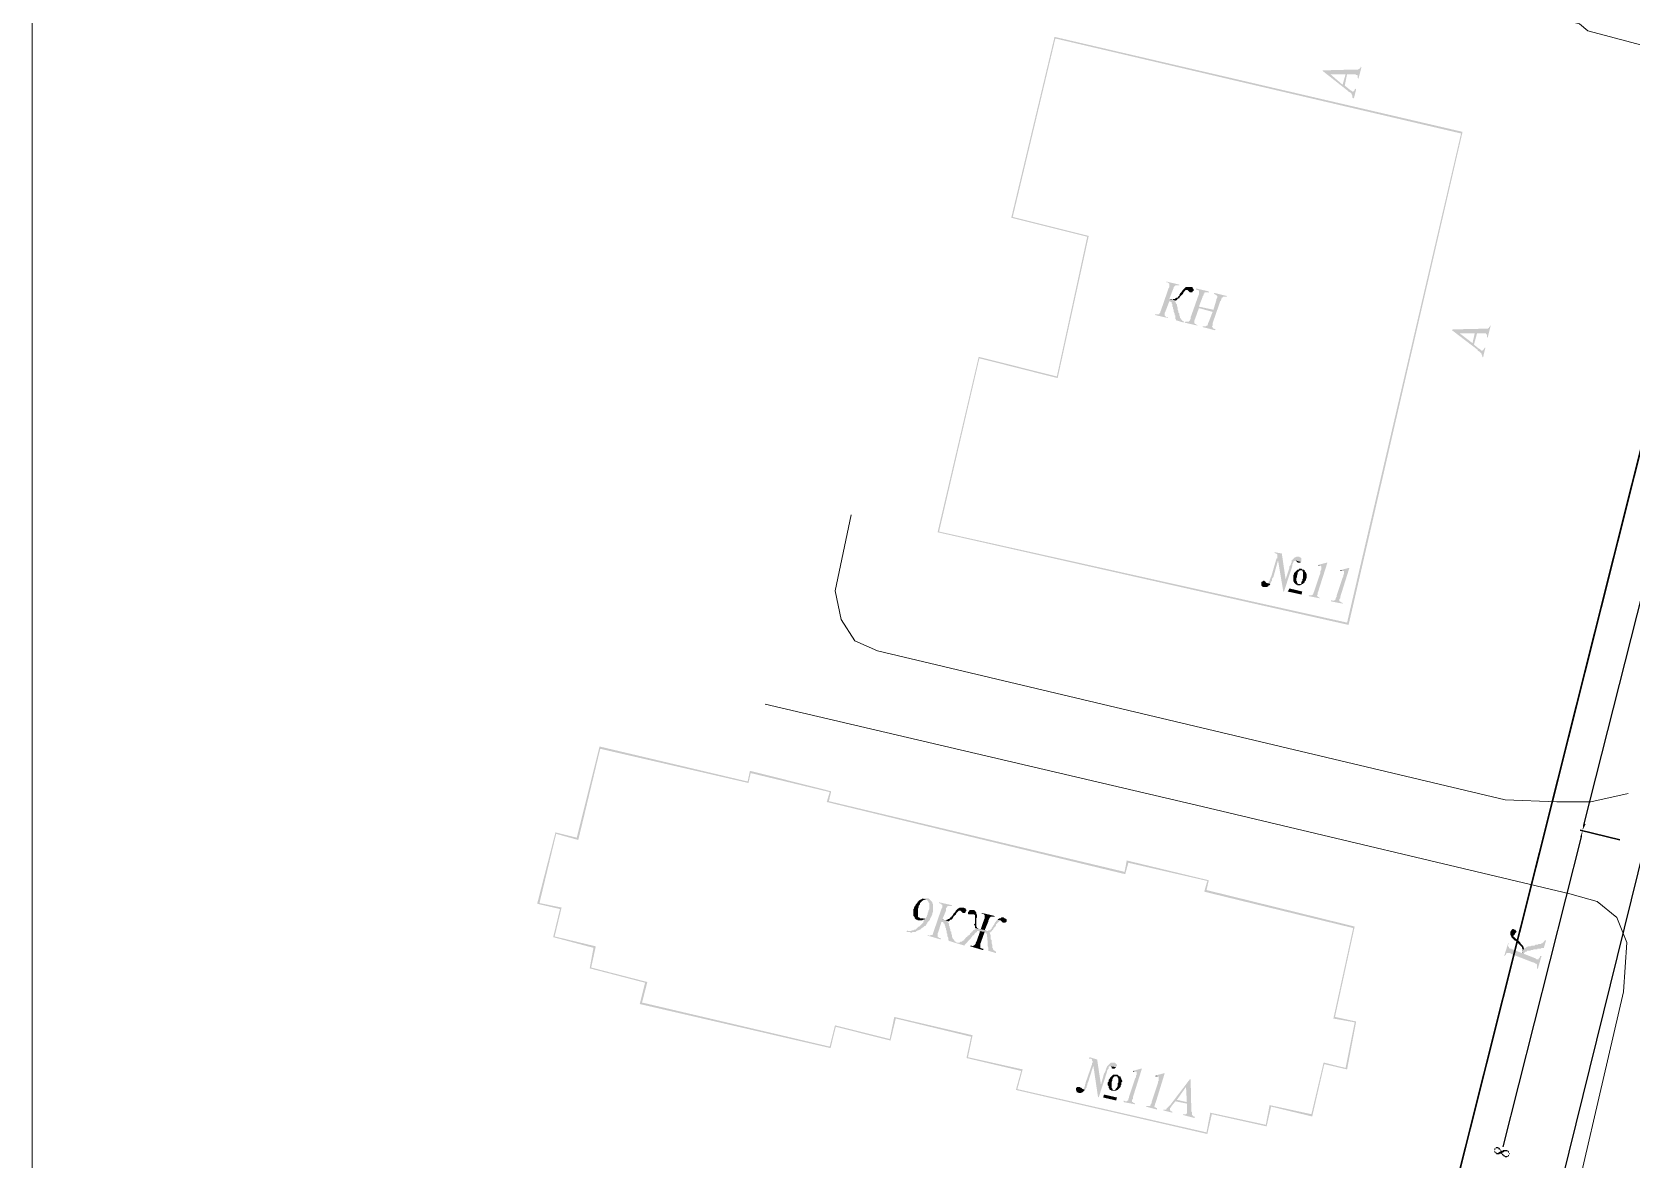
# Model space of a CAD drawing. Extents: x 243 to 885, y -99 to 1005.
# Drawn here: x 256.9 to 374.8, y 225 to 308 of the extents above; entities that cross this region are included whole.
import ezdxf

# ---------------------------------------------------------------- set-up
doc = ezdxf.new("R2010")
doc.units = 0
doc.header["$MEASUREMENT"] = 0
for name, color, linetype in [('DLXSCENE', 7, 'Continuous'), ('PDF _Геометрия', 7, 'Continuous'), ('PDF _Сплошная заливка', 7, 'Continuous')]:
    doc.layers.add(name, color=color, linetype=linetype)

# ---------------------------------------------------------------- blocks, each defined once
blk = doc.blocks.new('*U46')
blk.add_line((177.33, 706.22), (0, 0))

msp = doc.modelspace()

# ---------------------------------------------------------------- hatches: boundary and pattern name
at = {"layer": 'PDF _Сплошная заливка', "linetype": 'ByBlock', "transparency": 33554559}
h = msp.add_hatch(color=256, dxfattribs=at)
h.paths.add_polyline_path([(334.75, 293.02), (329.15, 294.42), (332.29, 307.57), (362.19, 300.57), (353.79, 264.52), (323.72, 271.23), (326.69, 284), (332.46, 282.54)])
h.paths.add_polyline_path([(329.04, 294.36), (334.64, 292.96), (332.4, 282.66), (326.64, 284.11), (323.61, 271.18), (353.9, 264.35), (362.3, 300.69), (332.23, 307.69)], flags=0)
for points in [[(352, 305.22), (352.56, 304.94), (353.68, 304.94), (353.46, 304.16), (353.79, 304.94), (354.18, 304.94), (354.24, 304.94), (354.35, 304.94), (354.41, 304.94), (354.46, 304.89), (354.52, 304.89), (354.57, 304.83), (354.57, 304.77), (354.57, 304.72), (354.57, 304.66), (354.63, 304.61), (354.85, 305.45), (354.8, 305.5), (354.8, 305.45), (354.74, 305.39), (354.69, 305.33), (354.63, 305.33), (354.63, 305.28), (354.57, 305.28), (354.46, 305.28), (354.41, 305.28), (354.29, 305.28)], [(352, 305.22), (352, 305.17), (353.85, 303.71), (353.9, 303.65), (354.01, 303.6), (354.07, 303.54), (354.13, 303.49), (354.13, 303.43), (354.18, 303.37), (354.18, 303.32), (354.18, 303.26), (354.18, 303.21), (354.29, 303.15), (354.46, 303.82), (354.41, 303.88), (354.35, 303.82), (354.35, 303.77), (354.29, 303.71), (354.24, 303.65), (354.18, 303.65), (354.13, 303.71), (354.01, 303.77), (353.96, 303.82), (353.62, 304.1), (353.79, 304.94), (353.46, 304.16), (352.56, 304.94)], [(341.42, 289.43), (340.47, 289.66), (340.47, 289.6), (340.58, 289.6), (340.63, 289.54), (340.69, 289.49), (340.69, 289.43), (340.69, 289.32), (340.69, 289.26), (340.63, 289.15), (340.07, 287.53), (340.02, 287.42), (340.02, 287.36), (339.96, 287.3), (339.96, 287.25), (339.91, 287.25), (339.79, 287.25), (339.74, 287.25), (339.63, 287.25), (339.63, 287.19), (340.58, 286.97), (340.58, 287.02), (340.47, 287.02), (340.41, 287.08), (340.35, 287.14), (340.35, 287.19), (340.35, 287.3), (340.35, 287.36), (340.41, 287.47), (340.69, 288.2), (341.14, 288.14), (341.14, 288.2), (341.08, 288.2), (341.08, 288.26), (341.14, 288.26), (340.69, 288.37), (340.97, 289.1), (341.02, 289.21), (341.02, 289.26), (341.08, 289.32), (341.14, 289.38), (341.19, 289.38), (341.25, 289.38), (341.3, 289.38), (341.42, 289.38)], [(341.81, 289.15), (341.75, 289.1), (341.7, 289.04), (341.64, 288.98), (341.58, 288.87), (341.53, 288.82), (341.47, 288.76), (341.42, 288.65), (341.42, 288.59), (341.36, 288.59), (341.36, 288.54), (341.3, 288.48), (341.25, 288.48), (341.14, 288.42), (341.08, 288.37), (341.02, 288.37), (340.97, 288.37), (340.91, 288.31), (340.86, 288.37), (340.8, 288.37), (340.69, 288.37), (341.14, 288.26), (341.19, 288.26), (341.25, 288.31), (341.3, 288.37), (341.36, 288.42), (341.42, 288.42), (341.47, 288.54), (341.53, 288.59), (341.58, 288.65), (341.64, 288.7), (341.7, 288.76), (341.75, 288.87), (341.81, 288.93), (341.86, 288.98), (341.86, 289.04), (341.92, 289.04), (341.98, 289.04)], [(342.26, 289.26), (342.03, 289.26), (341.92, 289.26), (341.86, 289.21), (341.81, 289.15), (341.98, 289.04), (342.03, 289.04), (342.09, 288.98), (342.14, 288.93), (342.2, 288.87), (342.26, 288.87), (342.31, 288.87), (342.37, 288.87), (342.42, 288.93), (342.48, 288.98), (342.48, 289.04), (342.48, 289.1), (342.42, 289.15), (342.42, 289.21), (342.37, 289.26)], [(343.6, 288.93), (342.65, 289.15), (342.65, 289.1), (342.7, 289.04), (342.76, 289.04), (342.82, 289.04), (342.87, 288.98), (342.87, 288.93), (342.87, 288.87), (342.87, 288.82), (342.87, 288.7), (342.82, 288.59), (342.26, 287.02), (342.26, 286.91), (342.2, 286.8), (342.2, 286.74), (342.14, 286.74), (342.14, 286.69), (342.03, 286.69), (341.98, 286.69), (341.92, 286.69), (341.86, 286.69), (341.81, 286.63), (342.76, 286.41), (342.76, 286.46), (342.7, 286.46), (342.65, 286.52), (342.59, 286.52), (342.54, 286.58), (342.54, 286.69), (342.54, 286.74), (342.54, 286.8), (342.59, 286.91), (342.87, 287.7), (343.88, 287.42), (342.87, 287.81), (343.15, 288.54), (343.15, 288.59), (343.21, 288.65), (343.21, 288.76), (343.26, 288.76), (343.26, 288.82), (343.32, 288.87), (343.38, 288.87), (343.43, 288.87), (343.49, 288.87), (343.6, 288.82)], [(341.14, 288.14), (340.69, 288.2), (340.75, 288.2), (340.8, 288.14), (340.86, 288.14), (340.86, 288.09), (340.86, 288.03), (340.91, 287.98), (340.91, 287.92), (340.91, 287.81), (340.97, 287.75), (340.97, 287.64), (341.02, 287.53), (341.02, 287.47), (341.02, 287.42), (341.08, 287.3), (341.08, 287.19), (341.14, 287.14), (341.14, 287.08), (341.14, 286.97), (341.14, 286.91), (341.19, 286.86), (341.19, 286.8), (341.75, 286.63), (341.75, 286.74), (341.64, 286.74), (341.64, 286.8), (341.58, 286.86), (341.53, 286.91), (341.53, 286.97), (341.47, 286.97), (341.47, 287.02), (341.47, 287.08), (341.42, 287.19), (341.42, 287.25), (341.42, 287.3), (341.36, 287.36), (341.36, 287.47), (341.3, 287.58), (341.3, 287.64), (341.3, 287.75), (341.25, 287.86), (341.25, 287.98), (341.19, 288.03), (341.19, 288.09)], [(344.94, 288.59), (343.99, 288.82), (343.99, 288.76), (344.05, 288.7), (344.1, 288.7), (344.16, 288.65), (344.22, 288.59), (344.22, 288.54), (344.22, 288.48), (344.16, 288.37), (344.16, 288.31), (343.94, 287.58), (342.87, 287.81), (343.88, 287.42), (343.6, 286.69), (343.54, 286.58), (343.54, 286.52), (343.49, 286.41), (343.43, 286.41), (343.38, 286.35), (343.32, 286.35), (343.26, 286.35), (343.15, 286.35), (343.15, 286.3), (344.05, 286.07), (344.1, 286.13), (343.99, 286.18), (343.94, 286.18), (343.88, 286.24), (343.88, 286.3), (343.82, 286.35), (343.88, 286.41), (343.88, 286.52), (343.88, 286.58), (344.44, 288.2), (344.5, 288.26), (344.5, 288.31), (344.55, 288.42), (344.55, 288.48), (344.61, 288.48), (344.66, 288.54), (344.78, 288.54), (344.83, 288.54), (344.89, 288.54)], [(361.57, 286.13), (361.52, 286.07), (363.42, 284.62), (363.42, 284.56), (363.53, 284.5), (363.59, 284.45), (363.65, 284.39), (363.7, 284.34), (363.7, 284.28), (363.76, 284.17), (363.76, 284.11), (363.81, 284.06), (363.98, 284.78), (363.93, 284.78), (363.87, 284.67), (363.81, 284.62), (363.76, 284.56), (363.7, 284.56), (363.65, 284.62), (363.59, 284.67), (363.48, 284.73), (363.14, 285.01), (363.37, 285.85), (363.03, 285.12), (362.08, 285.85)], [(361.57, 286.13), (362.08, 285.85), (363.2, 285.85), (363.03, 285.12), (363.37, 285.85), (363.76, 285.85), (363.81, 285.85), (363.87, 285.85), (363.98, 285.85), (364.04, 285.85), (364.04, 285.79), (364.09, 285.74), (364.09, 285.68), (364.09, 285.62), (364.09, 285.57), (364.15, 285.51), (364.37, 286.41), (364.32, 286.41), (364.32, 286.35), (364.26, 286.3), (364.26, 286.24), (364.21, 286.24), (364.15, 286.18), (364.09, 286.18), (364.04, 286.18), (363.93, 286.18), (363.81, 286.18)], [(348.58, 269.22), (348.19, 267.88), (348.14, 267.82), (348.14, 267.76), (348.08, 267.65), (348.08, 267.6), (348.02, 267.54), (348.02, 267.48), (347.97, 267.43), (347.91, 267.43), (348.14, 267.37), (348.14, 267.43), (348.19, 267.48), (348.19, 267.54), (348.25, 267.6), (348.25, 267.71), (348.3, 267.82), (348.36, 267.88), (348.7, 269.11)], [(348.98, 269.61), (348.42, 269.72), (348.42, 269.67), (348.47, 269.67), (348.53, 269.61), (348.58, 269.61), (348.64, 269.55), (348.64, 269.5), (348.64, 269.44), (348.64, 269.39), (348.64, 269.27), (348.58, 269.22), (348.7, 269.11), (349.09, 266.81), (349.26, 267.71)], [(350.26, 269.39), (350.1, 269.39), (349.98, 269.33), (349.93, 269.33), (349.87, 269.27), (349.82, 269.22), (349.76, 269.16), (349.7, 269.11), (349.7, 269.05), (349.7, 268.94), (349.65, 268.88), (349.65, 268.83), (349.59, 268.71), (349.54, 268.66), (349.54, 268.55), (349.26, 267.71), (349.09, 266.81), (349.14, 266.81), (349.76, 268.71), (349.76, 268.77), (349.76, 268.83), (349.82, 268.94), (349.82, 268.99), (349.87, 269.05), (349.93, 269.05), (349.98, 269.11), (350.38, 268.99), (350.43, 269.05), (350.43, 269.11), (350.43, 269.16), (350.43, 269.27), (350.38, 269.27), (350.38, 269.33), (350.32, 269.33)], [(350.38, 268.99), (349.98, 269.11), (350.04, 269.05), (350.1, 268.99), (350.15, 268.94), (350.21, 268.94), (350.26, 268.94), (350.32, 268.94)], [(352.34, 268.94), (352.28, 268.94), (351.66, 268.77), (351.83, 268.71), (351.89, 268.66), (351.89, 268.55), (351.89, 268.49), (351.89, 268.43), (351.83, 268.32), (351.83, 268.21), (351.38, 266.87), (351.33, 266.76), (351.33, 266.7), (351.27, 266.64), (351.27, 266.59), (351.16, 266.53), (351.05, 266.53), (350.99, 266.53), (350.94, 266.48), (351.78, 266.31), (351.78, 266.36), (351.72, 266.36), (351.66, 266.42), (351.61, 266.42), (351.61, 266.48), (351.55, 266.53), (351.61, 266.59), (351.61, 266.7), (351.66, 266.81)], [(350.21, 268.43), (350.15, 268.43), (350.1, 268.38), (350.04, 268.32), (349.98, 268.27), (349.93, 268.21), (349.87, 268.16), (349.87, 268.1), (349.82, 267.99), (349.82, 267.88), (349.82, 267.82), (349.82, 267.76), (349.82, 267.65), (349.82, 267.6), (349.82, 267.54), (349.87, 267.54), (349.87, 267.48), (349.93, 267.43), (350.21, 267.37), (350.15, 267.37), (350.15, 267.43), (350.1, 267.48), (350.1, 267.54), (350.04, 267.6), (350.04, 267.65), (350.04, 267.71), (350.04, 267.76), (350.1, 267.88), (350.1, 267.93), (350.1, 267.99), (350.15, 268.1), (350.15, 268.16), (350.15, 268.21), (350.21, 268.27), (350.26, 268.32), (350.32, 268.38), (350.38, 268.38), (350.43, 268.38)], [(350.49, 268.43), (350.43, 268.49), (350.26, 268.49), (350.21, 268.43), (350.43, 268.38), (350.49, 268.38), (350.49, 268.32), (350.54, 268.27), (350.54, 268.16), (350.54, 268.1), (350.54, 267.99), (350.54, 267.93), (350.54, 267.82), (350.54, 267.76), (350.49, 267.71), (350.49, 267.6), (350.43, 267.54), (350.43, 267.43), (350.38, 267.37), (350.32, 267.37), (350.26, 267.37), (350.21, 267.37), (349.93, 267.43), (349.98, 267.37), (350.04, 267.32), (350.1, 267.32), (350.15, 267.26), (350.21, 267.26), (350.26, 267.26), (350.32, 267.26), (350.38, 267.32), (350.43, 267.32), (350.49, 267.37), (350.54, 267.37), (350.6, 267.43), (350.66, 267.48), (350.66, 267.54), (350.71, 267.6), (350.77, 267.65), (350.77, 267.76), (350.82, 267.82), (350.82, 267.88), (350.82, 267.99), (350.82, 268.04), (350.82, 268.1), (350.77, 268.16), (350.77, 268.21), (350.71, 268.27), (350.66, 268.32), (350.66, 268.38), (350.6, 268.43), (350.54, 268.43)], [(353.96, 268.55), (353.9, 268.55), (353.29, 268.38), (353.46, 268.32), (353.51, 268.32), (353.57, 268.32), (353.57, 268.27), (353.57, 268.21), (353.57, 268.16), (353.57, 268.1), (353.51, 268.04), (353.51, 267.93), (353.46, 267.82), (353.01, 266.48), (353.01, 266.42), (352.95, 266.31), (352.95, 266.25), (352.95, 266.2), (352.9, 266.2), (352.84, 266.14), (352.78, 266.14), (352.73, 266.14), (352.62, 266.2), (352.62, 266.08), (353.46, 265.92), (353.46, 265.97), (353.34, 266.03), (353.29, 266.03), (353.29, 266.08), (353.23, 266.08), (353.23, 266.14), (353.23, 266.2), (353.23, 266.25), (353.29, 266.31), (353.29, 266.42)], [(353.29, 268.38), (353.29, 268.32), (353.46, 268.32)], [(347.69, 267.6), (347.63, 267.6), (347.52, 267.54), (347.46, 267.48), (347.46, 267.43), (347.46, 267.32), (347.46, 267.26), (347.52, 267.2), (347.58, 267.15), (347.63, 267.15), (347.69, 267.15), (347.74, 267.15), (347.8, 267.15), (347.91, 267.15), (347.97, 267.2), (348.02, 267.26), (348.08, 267.26), (348.14, 267.37), (347.91, 267.43), (347.86, 267.43), (347.8, 267.48), (347.8, 267.54), (347.74, 267.54)], [(350.49, 266.81), (349.54, 267.04), (349.42, 266.81), (350.43, 266.59)], [(322.88, 244.19), (322.49, 244.19), (322.77, 244.08), (322.83, 244.08), (322.88, 244.02), (322.94, 243.97), (322.94, 243.91), (323, 243.85), (323, 243.8), (323, 243.74), (323, 243.63), (323, 243.57), (323, 243.46), (323, 243.41), (322.94, 243.29), (322.94, 243.24), (322.94, 243.18), (322.88, 243.13), (322.88, 243.01), (322.83, 242.96), (322.83, 242.9), (322.77, 242.79), (322.72, 242.73), (322.6, 242.73), (322.55, 242.73), (322.49, 242.73), (322.72, 242.68), (322.66, 242.62), (322.6, 242.57), (322.55, 242.45), (322.55, 242.4), (322.49, 242.34), (322.44, 242.29), (322.38, 242.23), (322.32, 242.17), (322.27, 242.12), (322.21, 242.12), (322.16, 242.06), (322.1, 242.01), (322.04, 241.95), (321.99, 241.89), (321.88, 241.89), (321.82, 241.84), (321.76, 241.84), (321.71, 241.84), (321.65, 241.78), (321.54, 241.78), (321.48, 241.78), (321.43, 241.78), (321.37, 241.84), (321.32, 241.73), (321.43, 241.73), (321.48, 241.73), (321.54, 241.73), (321.65, 241.67), (321.71, 241.67), (321.76, 241.73), (321.82, 241.73), (321.93, 241.73), (321.99, 241.73), (322.04, 241.78), (322.16, 241.84), (322.21, 241.84), (322.27, 241.89), (322.32, 241.89), (322.38, 241.95), (322.44, 242.01), (322.55, 242.06), (322.6, 242.12), (322.66, 242.17), (322.72, 242.17), (322.77, 242.23), (322.77, 242.29), (322.83, 242.34), (322.88, 242.45), (322.94, 242.51), (323, 242.57), (323.05, 242.62), (323.05, 242.68), (323.11, 242.79), (323.16, 242.85), (323.16, 242.9), (323.22, 243.01), (323.22, 243.13), (323.28, 243.18), (323.28, 243.24), (323.28, 243.35), (323.28, 243.41), (323.28, 243.46), (323.28, 243.57), (323.28, 243.63), (323.28, 243.69), (323.28, 243.74), (323.22, 243.85), (323.22, 243.91), (323.16, 243.97), (323.11, 244.02), (323.05, 244.08), (323.05, 244.13), (323, 244.13), (322.94, 244.19)], [(322.49, 244.19), (322.44, 244.13), (322.38, 244.13), (322.32, 244.08), (322.21, 244.02), (322.21, 243.97), (322.16, 243.97), (322.1, 243.85), (322.04, 243.8), (321.99, 243.74), (321.99, 243.69), (321.93, 243.63), (321.88, 243.52), (321.88, 243.46), (321.82, 243.41), (321.82, 243.29), (321.82, 243.24), (321.82, 243.18), (321.82, 243.07), (321.82, 243.01), (321.82, 242.96), (321.82, 242.9), (321.88, 242.85), (322.38, 242.73), (322.32, 242.73), (322.27, 242.79), (322.21, 242.79), (322.16, 242.85), (322.16, 242.96), (322.16, 243.07), (322.16, 243.13), (322.16, 243.18), (322.16, 243.24), (322.16, 243.35), (322.16, 243.41), (322.21, 243.52), (322.21, 243.57), (322.21, 243.63), (322.27, 243.69), (322.32, 243.8), (322.32, 243.85), (322.38, 243.91), (322.44, 243.97), (322.49, 244.02), (322.6, 244.08), (322.66, 244.08), (322.72, 244.08), (322.77, 244.08)], [(324.68, 243.69), (323.72, 243.91), (323.72, 243.85), (323.84, 243.8), (323.89, 243.8), (323.89, 243.74), (323.95, 243.74), (323.95, 243.69), (323.95, 243.63), (323.95, 243.57), (323.95, 243.52), (323.89, 243.41), (323.33, 241.78), (323.33, 241.73), (323.28, 241.67), (323.28, 241.56), (323.22, 241.5), (323.16, 241.5), (323.11, 241.5), (323.05, 241.45), (323, 241.45), (322.88, 241.5), (322.88, 241.45), (323.84, 241.17), (323.84, 241.28), (323.72, 241.28), (323.67, 241.34), (323.61, 241.34), (323.61, 241.39), (323.61, 241.45), (323.61, 241.56), (323.61, 241.62), (323.67, 241.73), (323.89, 242.45), (324.4, 242.4), (324.34, 242.45), (324.28, 242.45), (324.34, 242.45), (324.4, 242.51), (323.95, 242.62), (324.23, 243.29), (324.23, 243.35), (324.23, 243.46), (324.28, 243.52), (324.34, 243.57), (324.34, 243.63), (324.4, 243.63), (324.51, 243.63), (324.56, 243.63), (324.68, 243.63)], [(325.07, 243.41), (325.01, 243.35), (324.96, 243.29), (324.9, 243.18), (324.84, 243.13), (324.79, 243.07), (324.73, 242.96), (324.68, 242.9), (324.62, 242.85), (324.62, 242.79), (324.56, 242.79), (324.51, 242.73), (324.45, 242.68), (324.4, 242.68), (324.34, 242.62), (324.28, 242.62), (324.23, 242.57), (324.17, 242.57), (324.12, 242.57), (324.06, 242.62), (323.95, 242.62), (324.4, 242.51), (324.45, 242.51), (324.51, 242.57), (324.56, 242.62), (324.62, 242.62), (324.68, 242.68), (324.73, 242.73), (324.79, 242.85), (324.84, 242.9), (324.9, 242.96), (324.96, 243.01), (325.01, 243.13), (325.07, 243.18), (325.12, 243.24), (325.18, 243.29), (325.24, 243.29)], [(325.52, 243.52), (325.24, 243.52), (325.18, 243.46), (325.12, 243.46), (325.07, 243.41), (325.24, 243.29), (325.29, 243.29), (325.35, 243.24), (325.4, 243.18), (325.46, 243.13), (325.57, 243.13), (325.63, 243.13), (325.68, 243.18), (325.68, 243.24), (325.74, 243.29), (325.74, 243.35), (325.68, 243.41), (325.68, 243.46), (325.63, 243.46)], [(326.19, 243.35), (325.96, 243.35), (325.96, 243.29), (325.91, 243.24), (325.85, 243.18), (325.85, 243.13), (325.85, 243.07), (325.91, 243.01), (325.96, 243.01), (326.02, 243.01), (326.13, 243.01), (326.24, 243.01), (326.3, 243.01), (326.52, 243.01), (326.47, 243.01), (326.47, 243.07), (326.47, 243.13), (326.41, 243.24), (326.36, 243.24), (326.36, 243.29), (326.3, 243.35)], [(326.52, 243.01), (326.3, 243.01), (326.36, 242.96), (326.36, 242.9), (326.36, 242.85), (326.36, 242.73), (326.36, 242.62), (326.36, 242.51), (326.36, 242.4), (326.36, 242.34), (326.3, 242.29), (326.3, 242.23), (326.36, 242.17), (326.36, 242.12), (326.36, 242.06), (326.36, 242.01), (327.2, 241.84), (326.69, 241.95), (326.64, 241.95), (326.58, 242.01), (326.52, 242.01), (326.52, 242.06), (326.47, 242.12), (326.47, 242.17), (326.47, 242.23), (326.47, 242.29), (326.47, 242.4), (326.47, 242.45), (326.47, 242.57), (326.47, 242.62), (326.47, 242.73), (326.52, 242.79), (326.52, 242.9), (326.52, 242.96)], [(327.81, 242.9), (326.86, 243.13), (326.86, 243.07), (326.97, 243.07), (327.03, 243.01), (327.08, 242.96), (327.08, 242.9), (327.08, 242.85), (327.08, 242.79), (327.08, 242.73), (327.03, 242.62), (326.8, 241.95), (326.75, 241.95), (326.69, 241.95), (327.2, 241.84), (327.14, 241.84), (327.08, 241.84), (327.36, 242.51), (327.36, 242.57), (327.42, 242.68), (327.42, 242.73), (327.48, 242.79), (327.53, 242.85), (327.64, 242.85), (327.7, 242.85), (327.81, 242.85)], [(322.49, 242.73), (322.38, 242.73), (321.88, 242.85), (321.93, 242.79), (321.93, 242.73), (321.99, 242.68), (322.04, 242.62), (322.1, 242.62), (322.16, 242.57), (322.21, 242.57), (322.27, 242.57), (322.32, 242.57), (322.38, 242.57), (322.44, 242.57), (322.55, 242.62), (322.6, 242.62), (322.72, 242.68)], [(324.4, 242.4), (323.89, 242.45), (324, 242.45), (324.06, 242.4), (324.06, 242.34), (324.12, 242.34), (324.12, 242.29), (324.12, 242.23), (324.17, 242.17), (324.17, 242.06), (324.23, 242.01), (324.23, 241.89), (324.28, 241.78), (324.28, 241.73), (324.28, 241.62), (324.34, 241.56), (324.34, 241.45), (324.34, 241.39), (324.4, 241.28), (324.4, 241.22), (324.4, 241.17), (324.4, 241.11), (324.45, 241.06), (325.01, 240.89), (325.01, 240.94), (324.96, 241), (324.9, 241), (324.84, 241.06), (324.84, 241.11), (324.79, 241.17), (324.73, 241.22), (324.73, 241.28), (324.68, 241.34), (324.68, 241.39), (324.68, 241.5), (324.62, 241.56), (324.62, 241.62), (324.62, 241.73), (324.56, 241.78), (324.56, 241.89), (324.51, 242.01), (324.51, 242.12), (324.45, 242.17), (324.45, 242.29), (324.45, 242.34)], [(328.03, 242.62), (327.98, 242.57), (327.92, 242.51), (327.87, 242.45), (327.81, 242.34), (327.75, 242.23), (327.7, 242.17), (327.64, 242.06), (327.59, 242.01), (327.59, 241.95), (327.53, 241.95), (327.53, 241.89), (327.48, 241.84), (327.36, 241.84), (327.31, 241.78), (327.25, 241.78), (327.2, 241.84), (326.36, 242.01), (326.41, 241.95), (326.36, 241.89), (326.3, 241.89), (326.24, 241.84), (326.19, 241.78), (326.13, 241.73), (326.08, 241.67), (326.02, 241.62), (325.96, 241.5), (325.85, 241.45), (325.8, 241.39), (325.74, 241.34), (325.68, 241.28), (325.63, 241.22), (325.57, 241.17), (325.57, 241.11), (325.52, 241.11), (325.46, 241.06), (325.4, 241), (325.35, 241), (325.29, 241), (325.24, 240.94), (325.12, 240.94), (325.07, 240.94), (325.01, 240.89), (325.57, 240.72), (326.13, 241.34), (326.19, 241.45), (326.3, 241.5), (326.36, 241.62), (326.41, 241.67), (326.47, 241.67), (326.47, 241.73), (326.52, 241.73), (326.52, 241.78), (326.58, 241.78), (326.64, 241.78), (326.69, 241.78), (327.08, 241.73), (327.48, 241.62), (327.42, 241.67), (327.48, 241.67), (327.53, 241.73), (327.59, 241.78), (327.64, 241.84), (327.7, 241.89), (327.75, 242.01), (327.81, 242.06), (327.87, 242.12), (327.92, 242.23), (327.92, 242.29), (327.98, 242.34), (328.03, 242.4), (328.09, 242.45), (328.15, 242.51), (328.15, 242.57), (328.26, 242.57)], [(327.08, 241.73), (326.69, 241.78), (326.75, 241.78), (326.47, 241), (326.41, 240.89), (326.41, 240.83), (326.36, 240.78), (326.3, 240.72), (326.24, 240.72), (326.19, 240.66), (326.13, 240.72), (326.02, 240.72), (326.02, 240.66), (326.97, 240.38), (326.97, 240.5), (326.86, 240.5), (326.8, 240.55), (326.75, 240.55), (326.75, 240.61), (326.75, 240.66), (326.75, 240.78), (326.75, 240.83), (326.8, 240.94)], [(328.48, 242.79), (328.31, 242.79), (328.26, 242.73), (328.15, 242.73), (328.09, 242.68), (328.03, 242.62), (328.26, 242.57), (328.31, 242.51), (328.37, 242.45), (328.43, 242.4), (328.48, 242.4), (328.54, 242.4), (328.59, 242.4), (328.65, 242.45), (328.71, 242.51), (328.71, 242.62), (328.65, 242.68), (328.59, 242.73), (328.54, 242.73)], [(365.83, 241.73), (365.83, 241.5), (365.89, 241.39), (365.89, 241.34), (365.94, 241.28), (366.05, 241.45), (366.11, 241.5), (366.17, 241.56), (366.17, 241.62), (366.22, 241.67), (366.28, 241.73), (366.22, 241.84), (366.17, 241.89), (366.11, 241.89), (366.05, 241.95), (366, 241.95), (365.94, 241.89), (365.89, 241.84)], [(327.48, 241.62), (327.08, 241.73), (327.14, 241.67), (327.2, 241.67), (327.2, 241.62), (327.25, 241.56), (327.25, 241.5), (327.31, 240.89), (327.31, 240.78), (327.31, 240.66), (327.36, 240.55), (327.36, 240.5), (327.36, 240.44), (327.36, 240.38), (327.36, 240.33), (327.92, 240.16), (327.92, 240.22), (327.92, 240.27), (327.81, 240.33), (327.75, 240.38), (327.7, 240.44), (327.7, 240.5), (327.64, 240.55), (327.64, 240.61), (327.64, 240.66), (327.64, 240.78), (327.59, 240.89), (327.59, 240.94), (327.59, 241), (327.59, 241.11), (327.53, 241.17), (327.53, 241.28), (327.53, 241.34), (327.53, 241.39), (327.53, 241.45), (327.53, 241.5), (327.48, 241.56)], [(365.66, 240.89), (365.38, 239.99), (365.44, 239.94), (365.44, 239.99), (365.49, 240.05), (365.49, 240.1), (365.55, 240.16), (365.61, 240.16), (365.66, 240.16), (365.72, 240.16), (365.83, 240.16), (365.89, 240.1), (367.45, 239.49), (367.51, 239.49), (367.62, 239.43), (367.68, 239.38), (367.73, 239.38), (367.79, 239.32), (367.79, 239.26), (367.79, 239.21), (367.79, 239.1), (367.79, 239.04), (367.84, 238.98), (368.12, 239.94), (368.01, 239.94), (368.01, 239.88), (367.96, 239.82), (367.9, 239.77), (367.9, 239.71), (367.84, 239.71), (367.73, 239.71), (367.68, 239.77), (367.56, 239.82), (366.84, 240.1), (366.95, 240.55), (366.89, 240.55), (366.84, 240.5), (366.84, 240.55), (366.67, 240.16), (366, 240.44), (365.94, 240.44), (365.89, 240.5), (365.77, 240.5), (365.72, 240.55), (365.72, 240.61), (365.66, 240.66), (365.66, 240.72), (365.66, 240.78), (365.72, 240.89)], [(365.94, 241.28), (366, 241.22), (366.05, 241.17), (366.11, 241.11), (366.22, 241.06), (366.28, 241), (366.33, 240.94), (366.39, 240.89), (366.45, 240.83), (366.5, 240.78), (366.56, 240.72), (366.61, 240.66), (366.67, 240.61), (366.67, 240.55), (366.73, 240.44), (366.73, 240.38), (366.73, 240.33), (366.73, 240.22), (366.67, 240.16), (366.84, 240.55), (366.78, 240.61), (366.78, 240.66), (366.73, 240.72), (366.67, 240.78), (366.61, 240.83), (366.56, 240.94), (366.5, 241), (366.45, 241.06), (366.39, 241.11), (366.33, 241.17), (366.22, 241.22), (366.17, 241.28), (366.11, 241.34), (366.05, 241.39), (366.05, 241.45)], [(366.95, 240.55), (366.84, 240.1), (366.84, 240.16), (366.89, 240.22), (366.95, 240.27), (367.01, 240.27), (367.06, 240.33), (367.17, 240.33), (367.23, 240.33), (367.34, 240.38), (367.45, 240.38), (367.56, 240.44), (367.68, 240.44), (367.79, 240.44), (367.84, 240.5), (367.96, 240.5), (368.01, 240.5), (368.07, 240.5), (368.12, 240.55), (368.18, 240.55), (368.24, 240.55), (368.29, 240.55), (368.46, 241.11), (368.4, 241.11), (368.35, 241.11), (368.35, 241.06), (368.29, 241), (368.24, 240.94), (368.18, 240.89), (368.12, 240.89), (368.07, 240.83), (368.01, 240.83), (367.96, 240.83), (367.9, 240.83), (367.84, 240.78), (367.79, 240.78), (367.68, 240.78), (367.62, 240.72), (367.51, 240.72), (367.4, 240.72), (367.28, 240.66), (367.23, 240.66), (367.12, 240.66), (367.06, 240.61), (367.01, 240.61)], [(308.94, 234.84), (301.77, 236.52), (301.77, 236.41), (308.94, 234.73)], [(335.37, 232.32), (334.81, 232.49), (334.75, 232.38), (334.87, 232.38), (334.92, 232.38), (334.98, 232.32), (334.98, 232.26), (335.03, 232.21), (335.03, 232.15), (335.03, 232.1), (334.98, 232.04), (334.98, 231.93), (335.09, 231.87), (335.43, 229.58), (335.65, 230.47)], [(334.98, 231.93), (334.53, 230.64), (334.53, 230.58), (334.47, 230.47), (334.47, 230.36), (334.42, 230.3), (334.42, 230.25), (334.42, 230.19), (334.36, 230.14), (334.31, 230.14), (334.47, 230.08), (334.53, 230.14), (334.53, 230.19), (334.59, 230.25), (334.59, 230.36), (334.64, 230.42), (334.64, 230.53), (334.7, 230.64), (335.09, 231.87)], [(336.6, 232.1), (336.38, 232.1), (336.32, 232.04), (336.27, 231.98), (336.21, 231.93), (336.15, 231.87), (336.1, 231.82), (336.1, 231.76), (336.04, 231.7), (336.04, 231.65), (335.99, 231.54), (335.99, 231.48), (335.93, 231.37), (335.87, 231.26), (335.65, 230.47), (335.43, 229.58), (335.48, 229.52), (336.1, 231.42), (336.1, 231.48), (336.15, 231.59), (336.21, 231.65), (336.21, 231.7), (336.21, 231.76), (336.27, 231.82), (336.32, 231.82), (336.77, 231.76), (336.77, 231.82), (336.83, 231.82), (336.83, 231.93), (336.77, 231.98), (336.71, 232.04), (336.66, 232.1)], [(336.55, 231.2), (336.49, 231.14), (336.43, 231.09), (336.38, 231.03), (336.32, 230.98), (336.27, 230.86), (336.21, 230.81), (336.21, 230.75), (336.21, 230.7), (336.15, 230.64), (336.15, 230.53), (336.15, 230.47), (336.15, 230.42), (336.21, 230.36), (336.21, 230.25), (336.27, 230.19), (336.27, 230.14), (336.6, 230.08), (336.55, 230.08), (336.49, 230.14), (336.49, 230.19), (336.43, 230.25), (336.43, 230.36), (336.43, 230.42), (336.43, 230.53), (336.43, 230.58), (336.43, 230.64), (336.49, 230.75), (336.49, 230.81), (336.49, 230.86), (336.55, 230.98), (336.6, 231.03), (336.66, 231.09), (336.71, 231.09), (336.77, 231.09)], [(336.83, 231.2), (336.55, 231.2), (336.77, 231.09), (336.83, 231.09), (336.88, 231.03), (336.88, 230.98), (336.94, 230.92), (336.94, 230.81), (336.94, 230.75), (336.94, 230.64), (336.88, 230.58), (336.88, 230.47), (336.88, 230.42), (336.88, 230.36), (336.83, 230.25), (336.77, 230.19), (336.71, 230.14), (336.71, 230.08), (336.66, 230.08), (336.6, 230.08), (336.27, 230.14), (336.32, 230.08), (336.38, 230.08), (336.43, 230.02), (336.49, 230.02), (336.55, 230.02), (336.6, 230.02), (336.66, 230.02), (336.77, 230.02), (336.83, 230.08), (336.88, 230.08), (336.94, 230.14), (336.99, 230.19), (337.05, 230.25), (337.11, 230.3), (337.11, 230.42), (337.16, 230.47), (337.16, 230.53), (337.16, 230.64), (337.22, 230.7), (337.22, 230.75), (337.16, 230.86), (337.16, 230.92), (337.11, 230.98), (337.11, 231.03), (337.05, 231.09), (336.99, 231.09), (336.94, 231.14), (336.88, 231.2)], [(336.77, 231.76), (336.32, 231.82), (336.38, 231.82), (336.43, 231.76), (336.43, 231.7), (336.49, 231.65), (336.55, 231.65), (336.66, 231.65), (336.71, 231.7)], [(338.67, 231.65), (338.62, 231.65), (338, 231.48), (338.17, 231.42), (338.23, 231.42), (338.28, 231.42), (338.28, 231.37), (338.28, 231.31), (338.28, 231.26), (338.28, 231.2), (338.23, 231.14), (338.23, 231.03), (338.17, 230.92), (337.72, 229.58), (337.72, 229.52), (337.67, 229.41), (337.67, 229.35), (337.67, 229.3), (337.61, 229.3), (337.55, 229.24), (337.5, 229.24), (337.44, 229.24), (337.33, 229.3), (337.33, 229.18), (338.17, 229.02), (338.17, 229.07), (338.06, 229.13), (338, 229.13), (338, 229.18), (337.95, 229.18), (337.95, 229.24), (337.95, 229.3), (337.95, 229.35), (338, 229.41), (338, 229.52)], [(338, 231.48), (338, 231.42), (338.17, 231.42)], [(340.35, 231.31), (340.3, 231.31), (339.68, 231.14), (339.85, 231.09), (339.91, 231.03), (339.91, 230.92), (339.91, 230.86), (339.91, 230.75), (339.85, 230.7), (339.85, 230.58), (339.4, 229.24), (339.4, 229.13), (339.35, 229.07), (339.29, 228.96), (339.29, 228.9), (339.23, 228.9), (339.18, 228.9), (339.07, 228.9), (339.01, 228.9), (338.95, 228.85), (339.79, 228.63), (339.79, 228.74), (339.74, 228.74), (339.68, 228.79), (339.63, 228.79), (339.57, 228.9), (339.63, 228.96), (339.63, 229.02), (339.68, 229.13)], [(339.68, 231.14), (339.68, 231.03), (339.74, 231.09), (339.85, 231.09)], [(334.03, 230.3), (333.91, 230.3), (333.86, 230.25), (333.8, 230.19), (333.8, 230.14), (333.8, 230.08), (333.86, 229.97), (333.86, 229.91), (333.91, 229.91), (334.03, 229.86), (334.08, 229.86), (334.14, 229.86), (334.19, 229.86), (334.25, 229.91), (334.31, 229.91), (334.36, 229.97), (334.42, 230.02), (334.47, 230.08), (334.31, 230.14), (334.25, 230.19), (334.19, 230.25), (334.14, 230.25), (334.08, 230.3)], [(342.26, 230.86), (342.2, 230.86), (340.75, 228.96), (340.69, 228.9), (340.63, 228.85), (340.58, 228.79), (340.52, 228.74), (340.47, 228.68), (340.47, 228.63), (340.41, 228.63), (340.35, 228.63), (340.24, 228.63), (340.24, 228.57), (340.91, 228.4), (340.91, 228.46), (340.86, 228.51), (340.8, 228.51), (340.75, 228.57), (340.75, 228.63), (340.75, 228.68), (340.75, 228.74), (340.8, 228.79), (340.86, 228.9), (341.14, 229.24), (341.98, 229.07), (341.25, 229.35), (341.92, 230.3)], [(342.26, 230.86), (341.92, 230.3), (341.98, 229.18), (341.25, 229.35), (341.98, 229.07), (341.98, 228.68), (341.98, 228.63), (341.98, 228.51), (341.98, 228.46), (341.98, 228.4), (341.98, 228.35), (341.92, 228.29), (341.86, 228.29), (341.81, 228.29), (341.7, 228.29), (341.7, 228.23), (342.54, 228.01), (342.59, 228.12), (342.54, 228.12), (342.48, 228.12), (342.42, 228.18), (342.37, 228.23), (342.37, 228.29), (342.37, 228.35), (342.37, 228.4), (342.31, 228.51), (342.31, 228.63)], [(336.83, 229.52), (335.87, 229.74), (335.82, 229.52), (336.77, 229.3)], [(364.65, 225.71), (364.65, 225.66), (364.6, 225.6), (364.65, 225.6), (364.65, 225.55), (364.65, 225.66), (364.71, 225.66), (364.71, 225.71), (364.71, 225.77), (364.77, 225.77), (364.82, 225.77), (364.88, 225.77), (364.93, 225.77), (364.93, 225.71), (364.99, 225.71), (365.05, 225.66), (365.05, 225.6), (365.1, 225.6), (365.1, 225.55), (365.1, 225.6), (365.1, 225.66), (365.1, 225.71), (365.05, 225.71), (365.05, 225.77), (364.99, 225.83), (364.93, 225.83), (364.93, 225.88), (364.88, 225.88), (364.82, 225.88), (364.77, 225.88), (364.77, 225.83), (364.71, 225.83), (364.71, 225.77), (364.65, 225.77)], [(364.65, 225.55), (364.65, 225.49), (364.71, 225.43), (364.77, 225.38), (364.82, 225.32), (364.88, 225.32), (364.93, 225.32), (364.99, 225.32), (365.05, 225.38), (365.1, 225.38), (365.16, 225.38), (365.16, 225.43), (365.16, 225.38), (365.21, 225.43), (365.27, 225.49), (365.33, 225.49), (365.38, 225.55), (365.44, 225.55), (365.49, 225.55), (365.55, 225.55), (365.61, 225.55), (365.66, 225.49), (365.72, 225.43), (365.72, 225.38), (365.72, 225.32), (365.66, 225.15), (365.72, 225.21), (365.72, 225.27), (365.72, 225.32), (365.77, 225.32), (365.77, 225.38), (365.77, 225.43), (365.72, 225.43), (365.72, 225.49), (365.72, 225.55), (365.66, 225.6), (365.61, 225.6), (365.61, 225.66), (365.55, 225.66), (365.49, 225.66), (365.44, 225.66), (365.38, 225.66), (365.33, 225.66), (365.27, 225.66), (365.27, 225.6), (365.21, 225.6), (365.16, 225.6), (365.16, 225.55), (365.16, 225.6), (365.1, 225.6), (365.1, 225.55), (364.99, 225.49), (364.93, 225.49), (364.93, 225.43), (364.88, 225.43), (364.82, 225.43), (364.82, 225.49), (364.77, 225.49), (364.71, 225.49), (364.71, 225.55), (364.65, 225.6), (364.65, 225.66)], [(365.16, 225.38), (365.21, 225.32), (365.21, 225.27), (365.27, 225.27), (365.27, 225.21), (365.33, 225.21), (365.33, 225.15), (365.38, 225.15), (365.44, 225.15), (365.44, 225.1), (365.49, 225.1), (365.55, 225.1), (365.61, 225.15), (365.66, 225.15), (365.72, 225.32), (365.66, 225.27), (365.61, 225.21), (365.55, 225.21), (365.49, 225.21), (365.44, 225.21), (365.44, 225.27), (365.38, 225.27), (365.33, 225.27), (365.33, 225.32), (365.27, 225.32), (365.27, 225.38), (365.21, 225.38), (365.21, 225.43)]]:
    msp.add_hatch(color=256, dxfattribs=at).paths.add_polyline_path(points)
h = msp.add_hatch(color=256, dxfattribs=at)
h.paths.add_polyline_path([(354.24, 242.01), (352.78, 235.34), (354.35, 235.06), (353.68, 231.7), (352.06, 232.1), (351.16, 228.29), (348.08, 228.96), (347.8, 227.51), (343.71, 228.4), (343.43, 226.95), (329.49, 230.14), (329.88, 231.59), (325.85, 232.49), (326.19, 234.11), (320.42, 235.46), (320.08, 233.83), (316.05, 234.84), (315.66, 233.27), (301.83, 236.52), (302.22, 238.03), (298.08, 239.1), (298.42, 240.66), (295.39, 241.39), (295.9, 243.52), (294.27, 243.85), (295.5, 248.95), (297.13, 248.5), (298.75, 255.22), (309.67, 252.7), (309.84, 253.43), (315.66, 252.03), (315.44, 251.3), (337.44, 245.98), (337.67, 246.82), (343.49, 245.48), (343.26, 244.69)])
h.paths.add_polyline_path([(352.9, 235.46), (354.35, 242.12), (343.43, 244.81), (343.6, 245.53), (337.55, 246.99), (337.39, 246.15), (315.6, 251.36), (315.77, 252.09), (309.78, 253.6), (309.61, 252.81), (298.7, 255.39), (297.02, 248.67), (295.45, 249.06), (294.1, 243.8), (295.78, 243.41), (295.28, 241.34), (298.25, 240.55), (297.97, 239.04), (302.05, 237.98), (301.66, 236.41), (315.72, 233.16), (316.11, 234.73), (320.14, 233.72), (320.53, 235.34), (326.08, 234), (325.74, 232.43), (329.77, 231.48), (329.38, 230.08), (343.49, 226.83), (343.82, 228.29), (347.86, 227.39), (348.19, 228.85), (351.22, 228.12), (352.11, 231.98), (353.79, 231.59), (354.46, 235.12)], flags=0)
h = msp.add_hatch(color=256, dxfattribs=at)
h.paths.add_polyline_path([(370.98, 248.73), (371.09, 248.73), (371.15, 249.23)])
h.paths.add_polyline_path([(371.37, 249.68), (371.2, 249.73), (371.15, 249.23)])

# ---------------------------------------------------------------- linework, layer by layer
at = {"layer": 'PDF _Геометрия', "color": 3, "linetype": 'ByBlock', "lineweight": 25}
msp.add_lwpolyline([(545.06, 1000.69), (599.93, 988.93), (493.71, 678.46), (504.41, 641.45), (324.73, -66.34), (291.58, -56.65), (468.91, 649.57), (472.1, 649.57), (480.67, 670.74), (470.48, 695.26)], close=True, dxfattribs=at)
at = {"layer": 'PDF _Геометрия', "linetype": 'ByBlock', "lineweight": 18}
for points in [[(256.87, 166.53), (256.87, 557.3)], [(398.47, 335.79), (400.54, 335.4), (400.88, 334.9), (400.88, 334.11), (395.06, 312.56), (388.06, 288.2), (385.54, 288.82), (387.83, 299.12), (382.12, 300.74), (383.19, 305.05), (371.54, 308.13), (370.92, 308.64), (345.17, 315.3), (326.19, 320.45)], [(317.23, 272.47), (316.05, 266.87), (316.5, 264.74), (317.51, 263.17), (319.19, 262.44), (365.44, 251.47), (369.24, 251.3), (371.76, 251.3), (374.51, 251.92)], [(310.9, 258.52), (343.1, 250.97), (370.2, 244.53), (372.21, 243.97), (373.67, 242.79), (374.4, 240.94), (374.17, 237.3), (369.41, 216.87), (367.51, 214.01), (365.49, 212.11), (362.86, 210.48), (361.07, 210.09)]]:
    msp.add_lwpolyline(points, dxfattribs=at)
at = {"layer": 'PDF _Геометрия', "color": 1, "linetype": 'ByBlock', "lineweight": 25}
msp.add_lwpolyline([(398.81, 334.5), (387.22, 289.04), (375.74, 248.17), (363.53, 198.73), (351.27, 151.8), (330.16, 63.06), (318.01, 24.48)], dxfattribs=at)
at = {"layer": 'PDF _Геометрия', "linetype": 'ByBlock', "lineweight": 25}
for points in [[(371.26, 249.68), (376.02, 268.49)], [(371.04, 248.73), (365.27, 225.88)]]:
    msp.add_lwpolyline(points, dxfattribs=at)
msp.add_lwpolyline([(370.98, 249.23), (373.89, 248.5)], close=True, dxfattribs=at)
at = {"layer": 'PDF _Сплошная заливка', "linetype": 'ByBlock', "lineweight": 18, "transparency": 33554559}
msp.add_solid([(351.66, 268.77), (351.66, 268.71), (351.83, 268.71)], dxfattribs=at)

# ---------------------------------------------------------------- block references
at = {"layer": 'DLXSCENE'}
msp.add_blockref('*U46', (291.58, -56.66), dxfattribs=at)

doc.saveas('drawing.dxf')
